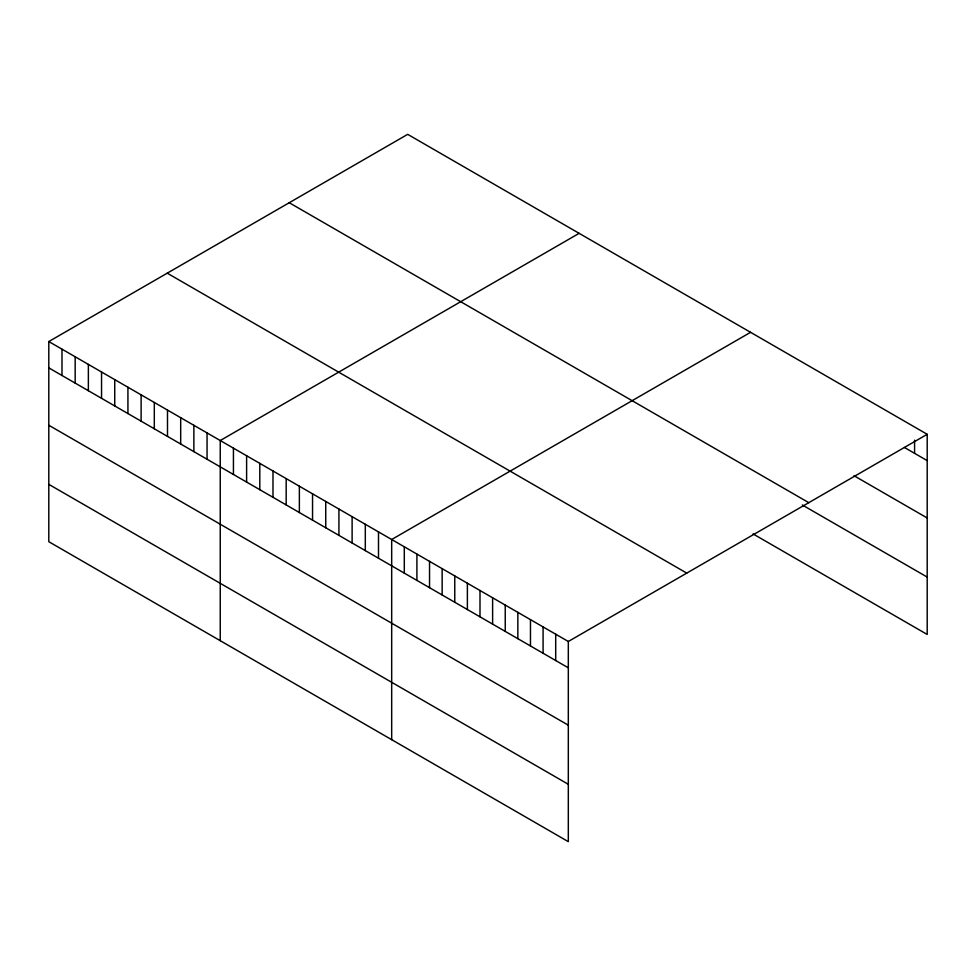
<?xml version="1.0" encoding="UTF-8"?>
<svg xmlns="http://www.w3.org/2000/svg" width="976" height="976" viewBox="0 0 976 976"><rect width="100%" height="100%" fill="white"/><g stroke="black" fill="none" stroke-linecap="round" stroke-linejoin="round"><path stroke-width="1.46" d="M48.8 341.551L568.313 641.488L568.313 841.654L48.8 541.704L48.8 341.551L407.687 134.346L927.2 434.296L927.2 634.449L753.082 533.933M579.122 233.337L220.247 440.53L220.247 640.683M750.568 332.316L391.681 539.508L391.681 739.674M568.313 641.488L927.2 434.296M904.484 447.508L927.2 460.611M854.024 475.727L927.2 517.975M289.25 202.727L808.775 502.664M802.296 504.97L927.2 577.084M167.225 273.17L686.75 573.119M48.8 367.867L568.313 667.816M48.8 425.243L568.313 725.18M48.8 484.34L568.313 784.277M914.585 440.164L914.585 453.328M555.698 634.205L555.698 660.532M543.083 626.921L543.083 653.249M530.468 619.638L530.468 645.966M517.853 612.355L517.853 638.67M505.239 605.071L505.239 631.387M492.612 597.788L492.612 624.103M479.997 590.504L479.997 616.82M467.382 583.221L467.382 609.536M454.767 575.938L454.767 602.253M442.152 568.642L442.152 594.97M429.538 561.359L429.538 587.686M416.911 554.075L416.911 580.403M404.296 546.792L404.296 573.119M378.493 531.896L378.493 558.223M365.305 524.283L365.305 550.61M352.116 516.67L352.116 542.985M338.928 509.057L338.928 535.373M325.74 501.444L325.74 527.76M312.552 493.832L312.552 520.147M299.364 486.219L299.364 512.534M286.175 478.594L286.175 504.921M272.987 470.981L272.987 497.309M259.799 463.368L259.799 489.696M246.611 455.755L246.611 482.083M233.435 448.143L233.435 474.47M207.058 432.917L207.058 459.232M193.87 425.304L193.87 451.62M180.682 417.691L180.682 444.007M167.494 410.079L167.494 436.394M154.306 402.466L154.306 428.781M141.117 394.853L141.117 421.168M127.929 387.228L127.929 413.556M114.741 379.615L114.741 405.943M101.553 372.002L101.553 398.33M88.365 364.39L88.365 390.717M75.176 356.777L75.176 383.104M61.988 349.164L61.988 375.479"/></g></svg>
